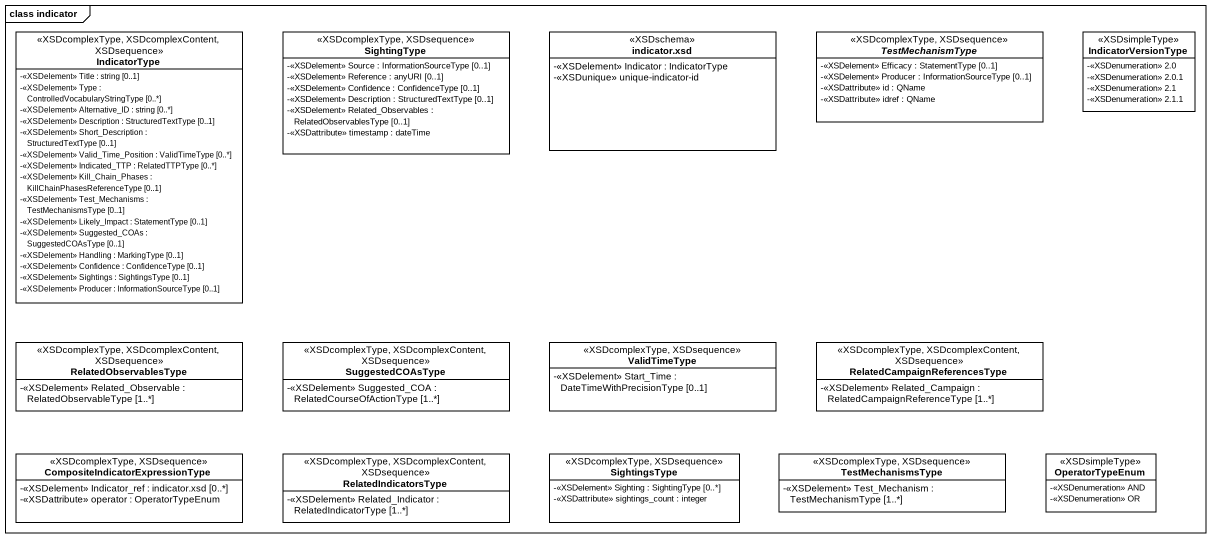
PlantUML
@startuml
mainframe class indicator
hide circle
hide empty members
skinparam classAttributeIconSize 0
class IndicatorType <<XSDcomplexType, XSDcomplexContent, XSDsequence>> {
  -<<XSDelement>> Title : string [0..1]
  -<<XSDelement>> Type : ControlledVocabularyStringType [0..*]
  -<<XSDelement>> Alternative_ID : string [0..*]
  -<<XSDelement>> Description : StructuredTextType [0..1]
  -<<XSDelement>> Short_Description : StructuredTextType [0..1]
  -<<XSDelement>> Valid_Time_Position : ValidTimeType [0..*]
  -<<XSDelement>> Indicated_TTP : RelatedTTPType [0..*]
  -<<XSDelement>> Kill_Chain_Phases : KillChainPhasesReferenceType [0..1]
  -<<XSDelement>> Test_Mechanisms : TestMechanismsType [0..1]
  -<<XSDelement>> Likely_Impact : StatementType [0..1]
  -<<XSDelement>> Suggested_COAs : SuggestedCOAsType [0..1]
  -<<XSDelement>> Handling : MarkingType [0..1]
  -<<XSDelement>> Confidence : ConfidenceType [0..1]
  -<<XSDelement>> Sightings : SightingsType [0..1]
  -<<XSDelement>> Producer : InformationSourceType [0..1]
}
class SightingType <<XSDcomplexType, XSDsequence>> {
  -<<XSDelement>> Source : InformationSourceType [0..1]
  -<<XSDelement>> Reference : anyURI [0..1]
  -<<XSDelement>> Confidence : ConfidenceType [0..1]
  -<<XSDelement>> Description : StructuredTextType [0..1]
  -<<XSDelement>> Related_Observables : RelatedObservablesType [0..1]
  -<<XSDattribute>> timestamp : dateTime
}
class "indicator.xsd" as indicator_xsd <<XSDschema>> {
  -<<XSDelement>> Indicator : IndicatorType
  -<<XSDunique>> unique-indicator-id
}
abstract class TestMechanismType <<XSDcomplexType, XSDsequence>> {
  -<<XSDelement>> Efficacy : StatementType [0..1]
  -<<XSDelement>> Producer : InformationSourceType [0..1]
  -<<XSDattribute>> id : QName
  -<<XSDattribute>> idref : QName
}
class IndicatorVersionType <<XSDsimpleType>> {
  -<<XSDenumeration>> 2.0
  -<<XSDenumeration>> 2.0.1
  -<<XSDenumeration>> 2.1
  -<<XSDenumeration>> 2.1.1
}
class RelatedObservablesType <<XSDcomplexType, XSDcomplexContent, XSDsequence>> {
  -<<XSDelement>> Related_Observable : RelatedObservableType [1..*]
}
class SuggestedCOAsType <<XSDcomplexType, XSDcomplexContent, XSDsequence>> {
  -<<XSDelement>> Suggested_COA : RelatedCourseOfActionType [1..*]
}
class ValidTimeType <<XSDcomplexType, XSDsequence>> {
  -<<XSDelement>> Start_Time : DateTimeWithPrecisionType [0..1]
}
class "RelatedCampaignReferencesType" as RelatedCampaignReferencesTyp <<XSDcomplexType, XSDcomplexContent, XSDsequence>> {
  -<<XSDelement>> Related_Campaign : RelatedCampaignReferenceType [1..*]
}
class "CompositeIndicatorExpressionType" as CompositeIndicatorExpression <<XSDcomplexType, XSDsequence>> {
  -<<XSDelement>> Indicator_ref : indicator.xsd [0..*]
  -<<XSDattribute>> operator : OperatorTypeEnum
}
class RelatedIndicatorsType <<XSDcomplexType, XSDcomplexContent, XSDsequence>> {
  -<<XSDelement>> Related_Indicator : RelatedIndicatorType [1..*]
}
class SightingsType <<XSDcomplexType, XSDsequence>> {
  -<<XSDelement>> Sighting : SightingType [0..*]
  -<<XSDattribute>> sightings_count : integer
}
class TestMechanismsType <<XSDcomplexType, XSDsequence>> {
  -<<XSDelement>> Test_Mechanism : TestMechanismType [1..*]
}
class OperatorTypeEnum <<XSDsimpleType>> {
  -<<XSDenumeration>> AND
  -<<XSDenumeration>> OR
}
@enduml
